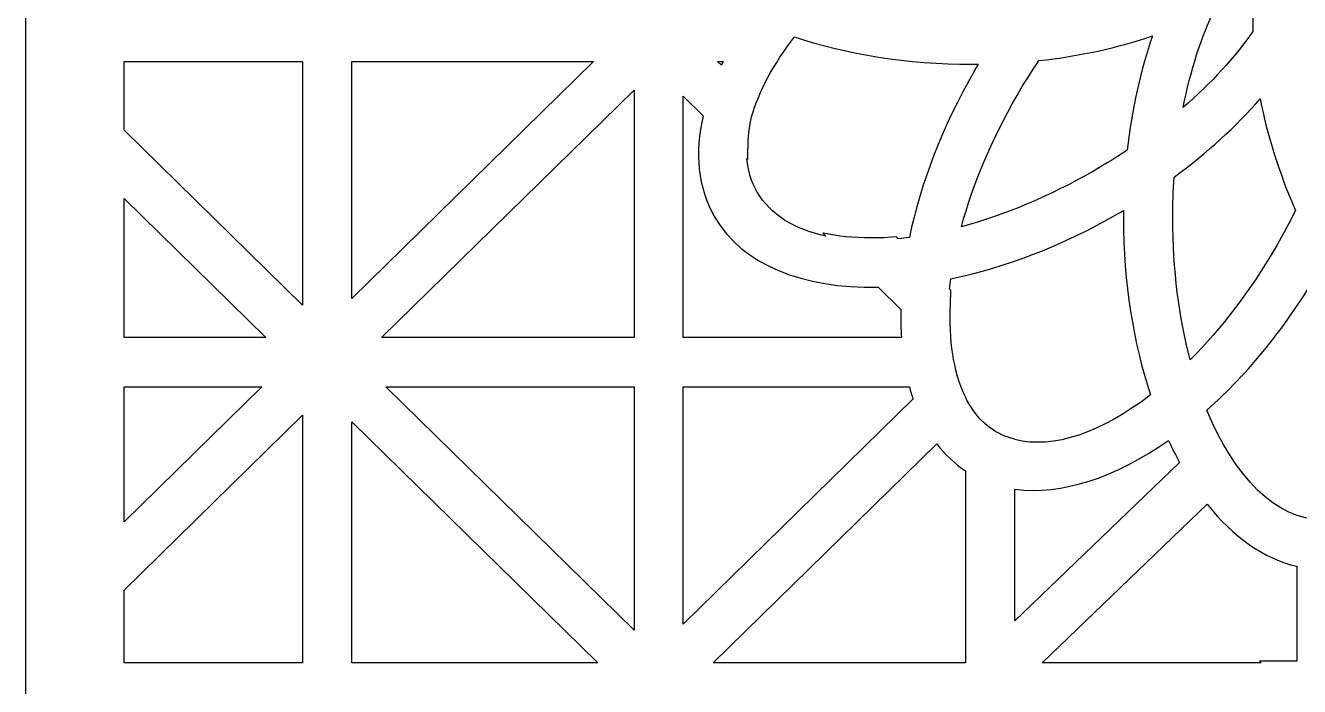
# Model space of a CAD drawing. Header units: centimetres. Extents: x -22 to -17.3, y -9 to 9.
# Drawn here: x -22.001 to -19.697, y 2.937 to 4.134 of the extents above; entities that cross this region are included whole.
import ezdxf

# ---------------------------------------------------------------- set-up
doc = ezdxf.new("R2010")
doc.units = ezdxf.units.CM
doc.header["$MEASUREMENT"] = 0
doc.layers.add('layer 1', color=7, linetype='Continuous')

msp = doc.modelspace()

# ---------------------------------------------------------------- linework, layer by layer
at = {"layer": 'layer 1', "color": 250}
for points, knots in [([(-17.33729, 9.00076), (-17.33729, 9.00076), (-17.33729, 8.81208), (-17.33729, 8.81208), (-17.33729, 8.81208), (-17.33729, 8.81208), (-17.33729, 8.68847), (-17.33729, 8.68847), (-17.33729, 8.68847), (-17.33729, 8.68847), (-17.33729, 7.78426), (-17.33729, 7.78426), (-17.33729, 7.78426), (-17.33729, 7.78426), (-17.33729, 7.66065), (-17.33729, 7.66065), (-17.33729, 7.66065), (-17.33729, 7.66065), (-17.33729, 7.635), (-17.33729, 7.635), (-17.33729, 7.635), (-17.33729, 7.635), (-17.33729, 7.51139), (-17.33729, 7.51139), (-17.33729, 7.51139), (-17.33729, 7.51139), (-17.33729, 6.60718), (-17.33729, 6.60718), (-17.33729, 6.60718), (-17.33729, 6.60718), (-17.33729, 6.48357), (-17.33729, 6.48357), (-17.33729, 6.48357), (-17.33729, 6.48357), (-17.33729, 6.45792), (-17.33729, 6.45792), (-17.33729, 6.45792), (-17.33729, 6.45792), (-17.33729, 6.33431), (-17.33729, 6.33431), (-17.33729, 6.33431), (-17.33729, 6.33431), (-17.33729, 5.4301), (-17.33729, 5.4301), (-17.33729, 5.4301), (-17.33729, 5.4301), (-17.33729, 5.30649), (-17.33729, 5.30649), (-17.33729, 5.30649), (-17.33729, 5.30649), (-17.33729, 5.28084), (-17.33729, 5.28084), (-17.33729, 5.28084), (-17.33729, 5.28084), (-17.33729, 5.15723), (-17.33729, 5.15723), (-17.33729, 5.15723), (-17.33729, 5.15723), (-17.33729, 4.25302), (-17.33729, 4.25302), (-17.33729, 4.25302), (-17.33729, 4.25302), (-17.33729, 4.12941), (-17.33729, 4.12941), (-17.33729, 4.12941), (-17.33729, 4.12941), (-17.33729, 4.10376), (-17.33729, 4.10376), (-17.33729, 4.10376), (-17.33729, 4.10376), (-17.33729, 3.98015), (-17.33729, 3.98015), (-17.33729, 3.98015), (-17.33729, 3.98015), (-17.33729, 3.07594), (-17.33729, 3.07594), (-17.33729, 3.07594), (-17.33729, 3.07594), (-17.33729, 2.95233), (-17.33729, 2.95233), (-17.33729, 2.95233), (-17.33729, 2.95233), (-17.33729, 2.92668), (-17.33729, 2.92668), (-17.33729, 2.92668), (-17.33729, 2.92668), (-17.33729, 2.80307), (-17.33729, 2.80307), (-17.33729, 2.80307), (-17.33729, 2.80307), (-17.33729, 1.89886), (-17.33729, 1.89886), (-17.33729, 1.89886), (-17.33729, 1.89886), (-17.33729, 1.77525), (-17.33729, 1.77525), (-17.33729, 1.77525), (-17.33729, 1.77525), (-17.33729, 1.7496), (-17.33729, 1.7496), (-17.33729, 1.7496), (-17.33729, 1.7496), (-17.33729, 1.62599), (-17.33729, 1.62599), (-17.33729, 1.62599), (-17.33729, 1.62599), (-17.33729, 0.72178), (-17.33729, 0.72178), (-17.33729, 0.72178), (-17.33729, 0.72178), (-17.33729, 0.59817), (-17.33729, 0.59817), (-17.33729, 0.59817), (-17.33729, 0.59817), (-17.33729, 0.57252), (-17.33729, 0.57252), (-17.33729, 0.57252), (-17.33729, 0.57252), (-17.33729, 0.44891), (-17.33729, 0.44891), (-17.33729, 0.44891), (-17.33729, 0.44891), (-17.33729, -0.4553), (-17.33729, -0.4553), (-17.33729, -0.4553), (-17.33729, -0.4553), (-17.33729, -0.57891), (-17.33729, -0.57891), (-17.33729, -0.57891), (-17.33729, -0.57891), (-17.33729, -0.60456), (-17.33729, -0.60456), (-17.33729, -0.60456), (-17.33729, -0.60456), (-17.33729, -0.72817), (-17.33729, -0.72817), (-17.33729, -0.72817), (-17.33729, -0.72817), (-17.33729, -1.63238), (-17.33729, -1.63238), (-17.33729, -1.63238), (-17.33729, -1.63238), (-17.33729, -1.75599), (-17.33729, -1.75599), (-17.33729, -1.75599), (-17.33729, -1.75599), (-17.33729, -1.78164), (-17.33729, -1.78164), (-17.33729, -1.78164), (-17.33729, -1.78164), (-17.33729, -1.90525), (-17.33729, -1.90525), (-17.33729, -1.90525), (-17.33729, -1.90525), (-17.33729, -2.80946), (-17.33729, -2.80946), (-17.33729, -2.80946), (-17.33729, -2.80946), (-17.33729, -2.93307), (-17.33729, -2.93307), (-17.33729, -2.93307), (-17.33729, -2.93307), (-17.33729, -2.95872), (-17.33729, -2.95872), (-17.33729, -2.95872), (-17.33729, -2.95872), (-17.33729, -3.08233), (-17.33729, -3.08233), (-17.33729, -3.08233), (-17.33729, -3.08233), (-17.33729, -3.98654), (-17.33729, -3.98654), (-17.33729, -3.98654), (-17.33729, -3.98654), (-17.33729, -4.11015), (-17.33729, -4.11015), (-17.33729, -4.11015), (-17.33729, -4.11015), (-17.33729, -4.1358), (-17.33729, -4.1358), (-17.33729, -4.1358), (-17.33729, -4.1358), (-17.33729, -4.25941), (-17.33729, -4.25941), (-17.33729, -4.25941), (-17.33729, -4.25941), (-17.33729, -5.16362), (-17.33729, -5.16362), (-17.33729, -5.16362), (-17.33729, -5.16362), (-17.33729, -5.28723), (-17.33729, -5.28723), (-17.33729, -5.28723), (-17.33729, -5.28723), (-17.33729, -5.31288), (-17.33729, -5.31288), (-17.33729, -5.31288), (-17.33729, -5.31288), (-17.33729, -5.43649), (-17.33729, -5.43649), (-17.33729, -5.43649), (-17.33729, -5.43649), (-17.33729, -6.3407), (-17.33729, -6.3407), (-17.33729, -6.3407), (-17.33729, -6.3407), (-17.33729, -6.46431), (-17.33729, -6.46431), (-17.33729, -6.46431), (-17.33729, -6.46431), (-17.33729, -6.48996), (-17.33729, -6.48996), (-17.33729, -6.48996), (-17.33729, -6.48996), (-17.33729, -6.61357), (-17.33729, -6.61357), (-17.33729, -6.61357), (-17.33729, -6.61357), (-17.33729, -7.51778), (-17.33729, -7.51778), (-17.33729, -7.51778), (-17.33729, -7.51778), (-17.33729, -7.64139), (-17.33729, -7.64139), (-17.33729, -7.64139), (-17.33729, -7.64139), (-17.33729, -7.66704), (-17.33729, -7.66704), (-17.33729, -7.66704), (-17.33729, -7.66704), (-17.33729, -7.79065), (-17.33729, -7.79065), (-17.33729, -7.79065), (-17.33729, -7.79065), (-17.33729, -8.69486), (-17.33729, -8.69486), (-17.33729, -8.69486), (-17.33729, -8.69486), (-17.33729, -8.81847), (-17.33729, -8.81847), (-17.33729, -8.81847), (-17.33729, -8.81847), (-17.33729, -9.00022), (-17.33729, -9.00022), (-17.33729, -9.00022), (-17.33729, -9.00022), (-18.22603, -9.00022), (-18.22603, -9.00022), (-18.22603, -9.00022), (-18.22603, -9.00022), (-18.35206, -9.00022), (-18.35206, -9.00022), (-18.35206, -9.00022), (-18.35206, -9.00022), (-18.57048, -9.00022), (-18.57048, -9.00022), (-18.57048, -9.00022), (-18.57048, -9.00022), (-18.6965, -9.00022), (-18.6965, -9.00022), (-18.6965, -9.00022), (-18.6965, -9.00022), (-19.4261, -9.00022), (-19.4261, -9.00022), (-19.4261, -9.00022), (-19.4261, -9.00022), (-19.55212, -9.00022), (-19.55212, -9.00022), (-19.55212, -9.00022), (-19.55212, -9.00022), (-19.77054, -9.00022), (-19.77054, -9.00022), (-19.77054, -9.00022), (-19.77054, -9.00022), (-19.89657, -9.00022), (-19.89657, -9.00022), (-19.89657, -9.00022), (-19.89657, -9.00022), (-20.62616, -9.00022), (-20.62616, -9.00022), (-20.62616, -9.00022), (-20.62616, -9.00022), (-20.75219, -9.00022), (-20.75219, -9.00022), (-20.75219, -9.00022), (-20.75219, -9.00022), (-20.97061, -9.00022), (-20.97061, -9.00022), (-20.97061, -9.00022), (-20.97061, -9.00022), (-21.09663, -9.00022), (-21.09663, -9.00022), (-21.09663, -9.00022), (-21.09663, -9.00022), (-22.00091, -9.00022), (-22.00091, -9.00022), (-22.00091, -9.00022), (-22.00091, -9.00022), (-22.00091, -8.8337), (-22.00091, -8.8337), (-22.00091, -8.8337), (-22.00091, -8.8337), (-22.00091, -8.71009), (-22.00091, -8.71009), (-22.00091, -8.71009), (-22.00091, -8.71009), (-22.00091, -7.77541), (-22.00091, -7.77541), (-22.00091, -7.77541), (-22.00091, -7.77541), (-22.00091, -7.53301), (-22.00091, -7.53301), (-22.00091, -7.53301), (-22.00091, -7.53301), (-22.00091, -6.59833), (-22.00091, -6.59833), (-22.00091, -6.59833), (-22.00091, -6.59833), (-22.00091, -6.35593), (-22.00091, -6.35593), (-22.00091, -6.35593), (-22.00091, -6.35593), (-22.00091, -5.42125), (-22.00091, -5.42125), (-22.00091, -5.42125), (-22.00091, -5.42125), (-22.00091, -5.17885), (-22.00091, -5.17885), (-22.00091, -5.17885), (-22.00091, -5.17885), (-22.00091, -4.24417), (-22.00091, -4.24417), (-22.00091, -4.24417), (-22.00091, -4.24417), (-22.00091, -4.00177), (-22.00091, -4.00177), (-22.00091, -4.00177), (-22.00091, -4.00177), (-22.00091, -3.06709), (-22.00091, -3.06709), (-22.00091, -3.06709), (-22.00091, -3.06709), (-22.00091, -2.82469), (-22.00091, -2.82469), (-22.00091, -2.82469), (-22.00091, -2.82469), (-22.00091, -1.89001), (-22.00091, -1.89001), (-22.00091, -1.89001), (-22.00091, -1.89001), (-22.00091, -1.64761), (-22.00091, -1.64761), (-22.00091, -1.64761), (-22.00091, -1.64761), (-22.00091, -0.71293), (-22.00091, -0.71293), (-22.00091, -0.71293), (-22.00091, -0.71293), (-22.00091, -0.47053), (-22.00091, -0.47053), (-22.00091, -0.47053), (-22.00091, -0.47053), (-22.00091, 0.46415), (-22.00091, 0.46415), (-22.00091, 0.46415), (-22.00091, 0.46415), (-22.00091, 0.70655), (-22.00091, 0.70655), (-22.00091, 0.70655), (-22.00091, 0.70655), (-22.00091, 1.64123), (-22.00091, 1.64123), (-22.00091, 1.64123), (-22.00091, 1.64123), (-22.00091, 1.88363), (-22.00091, 1.88363), (-22.00091, 1.88363), (-22.00091, 1.88363), (-22.00091, 2.81831), (-22.00091, 2.81831), (-22.00091, 2.81831), (-22.00091, 2.81831), (-22.00091, 3.06071), (-22.00091, 3.06071), (-22.00091, 3.06071), (-22.00091, 3.06071), (-22.00091, 3.99539), (-22.00091, 3.99539), (-22.00091, 3.99539), (-22.00091, 3.99539), (-22.00091, 4.23779), (-22.00091, 4.23779), (-22.00091, 4.23779), (-22.00091, 4.23779), (-22.00091, 5.17247), (-22.00091, 5.17247), (-22.00091, 5.17247), (-22.00091, 5.17247), (-22.00091, 5.41487), (-22.00091, 5.41487), (-22.00091, 5.41487), (-22.00091, 5.41487), (-22.00091, 6.34955), (-22.00091, 6.34955), (-22.00091, 6.34955), (-22.00091, 6.34955), (-22.00091, 6.59195), (-22.00091, 6.59195), (-22.00091, 6.59195), (-22.00091, 6.59195), (-22.00091, 7.52663), (-22.00091, 7.52663), (-22.00091, 7.52663), (-22.00091, 7.52663), (-22.00091, 7.76903), (-22.00091, 7.76903), (-22.00091, 7.76903), (-22.00091, 7.76903), (-22.00091, 8.70371), (-22.00091, 8.70371), (-22.00091, 8.70371), (-22.00091, 8.70371), (-22.00091, 8.82732), (-22.00091, 8.82732), (-22.00091, 8.82732), (-22.00091, 8.82732), (-22.00091, 9.00076), (-22.00091, 9.00076), (-22.00091, 9.00076), (-22.00091, 9.00076), (-21.1037, 9.00076), (-21.1037, 9.00076), (-21.1037, 9.00076), (-21.1037, 9.00076), (-20.97768, 9.00076), (-20.97768, 9.00076), (-20.97768, 9.00076), (-20.97768, 9.00076), (-20.74512, 9.00076), (-20.74512, 9.00076), (-20.74512, 9.00076), (-20.74512, 9.00076), (-20.61909, 9.00076), (-20.61909, 9.00076), (-20.61909, 9.00076), (-20.61909, 9.00076), (-19.90364, 9.00076), (-19.90364, 9.00076), (-19.90364, 9.00076), (-19.90364, 9.00076), (-19.77761, 9.00076), (-19.77761, 9.00076), (-19.77761, 9.00076), (-19.77761, 9.00076), (-19.54505, 9.00076), (-19.54505, 9.00076), (-19.54505, 9.00076), (-19.54505, 9.00076), (-19.41903, 9.00076), (-19.41903, 9.00076), (-19.41903, 9.00076), (-19.41903, 9.00076), (-18.70357, 9.00076), (-18.70357, 9.00076), (-18.70357, 9.00076), (-18.70357, 9.00076), (-18.57754, 9.00076), (-18.57754, 9.00076), (-18.57754, 9.00076), (-18.57754, 9.00076), (-18.34499, 9.00076), (-18.34499, 9.00076), (-18.34499, 9.00076), (-18.34499, 9.00076), (-18.21896, 9.00076), (-18.21896, 9.00076), (-18.21896, 9.00076), (-18.21896, 9.00076), (-17.33729, 9.00076), (-17.33729, 9.00076)], [0, 0, 0, 0, 0.0082645, 0.0082645, 0.0082645, 0.0082645, 0.0165289, 0.0165289, 0.0165289, 0.0165289, 0.0247934, 0.0247934, 0.0247934, 0.0247934, 0.0330579, 0.0330579, 0.0330579, 0.0330579, 0.0413223, 0.0413223, 0.0413223, 0.0413223, 0.0495868, 0.0495868, 0.0495868, 0.0495868, 0.0578512, 0.0578512, 0.0578512, 0.0578512, 0.0661157, 0.0661157, 0.0661157, 0.0661157, 0.0743802, 0.0743802, 0.0743802, 0.0743802, 0.0826446, 0.0826446, 0.0826446, 0.0826446, 0.0909091, 0.0909091, 0.0909091, 0.0909091, 0.0991736, 0.0991736, 0.0991736, 0.0991736, 0.107438, 0.107438, 0.107438, 0.107438, 0.1157025, 0.1157025, 0.1157025, 0.1157025, 0.1239669, 0.1239669, 0.1239669, 0.1239669, 0.1322314, 0.1322314, 0.1322314, 0.1322314, 0.1404959, 0.1404959, 0.1404959, 0.1404959, 0.1487603, 0.1487603, 0.1487603, 0.1487603, 0.1570248, 0.1570248, 0.1570248, 0.1570248, 0.1652893, 0.1652893, 0.1652893, 0.1652893, 0.1735537, 0.1735537, 0.1735537, 0.1735537, 0.1818182, 0.1818182, 0.1818182, 0.1818182, 0.1900826, 0.1900826, 0.1900826, 0.1900826, 0.1983471, 0.1983471, 0.1983471, 0.1983471, 0.2066116, 0.2066116, 0.2066116, 0.2066116, 0.214876, 0.214876, 0.214876, 0.214876, 0.2231405, 0.2231405, 0.2231405, 0.2231405, 0.231405, 0.231405, 0.231405, 0.231405, 0.2396694, 0.2396694, 0.2396694, 0.2396694, 0.2479339, 0.2479339, 0.2479339, 0.2479339, 0.2561983, 0.2561983, 0.2561983, 0.2561983, 0.2644628, 0.2644628, 0.2644628, 0.2644628, 0.2727273, 0.2727273, 0.2727273, 0.2727273, 0.2809917, 0.2809917, 0.2809917, 0.2809917, 0.2892562, 0.2892562, 0.2892562, 0.2892562, 0.2975207, 0.2975207, 0.2975207, 0.2975207, 0.3057851, 0.3057851, 0.3057851, 0.3057851, 0.3140496, 0.3140496, 0.3140496, 0.3140496, 0.322314, 0.322314, 0.322314, 0.322314, 0.3305785, 0.3305785, 0.3305785, 0.3305785, 0.338843, 0.338843, 0.338843, 0.338843, 0.3471074, 0.3471074, 0.3471074, 0.3471074, 0.3553719, 0.3553719, 0.3553719, 0.3553719, 0.3636364, 0.3636364, 0.3636364, 0.3636364, 0.3719008, 0.3719008, 0.3719008, 0.3719008, 0.3801653, 0.3801653, 0.3801653, 0.3801653, 0.3884298, 0.3884298, 0.3884298, 0.3884298, 0.3966942, 0.3966942, 0.3966942, 0.3966942, 0.4049587, 0.4049587, 0.4049587, 0.4049587, 0.4132231, 0.4132231, 0.4132231, 0.4132231, 0.4214876, 0.4214876, 0.4214876, 0.4214876, 0.4297521, 0.4297521, 0.4297521, 0.4297521, 0.4380165, 0.4380165, 0.4380165, 0.4380165, 0.446281, 0.446281, 0.446281, 0.446281, 0.4545455, 0.4545455, 0.4545455, 0.4545455, 0.4628099, 0.4628099, 0.4628099, 0.4628099, 0.4710744, 0.4710744, 0.4710744, 0.4710744, 0.4793388, 0.4793388, 0.4793388, 0.4793388, 0.4876033, 0.4876033, 0.4876033, 0.4876033, 0.4958678, 0.4958678, 0.4958678, 0.4958678, 0.5041322, 0.5041322, 0.5041322, 0.5041322, 0.5123967, 0.5123967, 0.5123967, 0.5123967, 0.5206612, 0.5206612, 0.5206612, 0.5206612, 0.5289256, 0.5289256, 0.5289256, 0.5289256, 0.5371901, 0.5371901, 0.5371901, 0.5371901, 0.5454545, 0.5454545, 0.5454545, 0.5454545, 0.553719, 0.553719, 0.553719, 0.553719, 0.5619835, 0.5619835, 0.5619835, 0.5619835, 0.5702479, 0.5702479, 0.5702479, 0.5702479, 0.5785124, 0.5785124, 0.5785124, 0.5785124, 0.5867769, 0.5867769, 0.5867769, 0.5867769, 0.5950413, 0.5950413, 0.5950413, 0.5950413, 0.6033058, 0.6033058, 0.6033058, 0.6033058, 0.6115702, 0.6115702, 0.6115702, 0.6115702, 0.6198347, 0.6198347, 0.6198347, 0.6198347, 0.6280992, 0.6280992, 0.6280992, 0.6280992, 0.6363636, 0.6363636, 0.6363636, 0.6363636, 0.6446281, 0.6446281, 0.6446281, 0.6446281, 0.6528926, 0.6528926, 0.6528926, 0.6528926, 0.661157, 0.661157, 0.661157, 0.661157, 0.6694215, 0.6694215, 0.6694215, 0.6694215, 0.677686, 0.677686, 0.677686, 0.677686, 0.6859504, 0.6859504, 0.6859504, 0.6859504, 0.6942149, 0.6942149, 0.6942149, 0.6942149, 0.7024793, 0.7024793, 0.7024793, 0.7024793, 0.7107438, 0.7107438, 0.7107438, 0.7107438, 0.7190083, 0.7190083, 0.7190083, 0.7190083, 0.7272727, 0.7272727, 0.7272727, 0.7272727, 0.7355372, 0.7355372, 0.7355372, 0.7355372, 0.7438017, 0.7438017, 0.7438017, 0.7438017, 0.7520661, 0.7520661, 0.7520661, 0.7520661, 0.7603306, 0.7603306, 0.7603306, 0.7603306, 0.768595, 0.768595, 0.768595, 0.768595, 0.7768595, 0.7768595, 0.7768595, 0.7768595, 0.785124, 0.785124, 0.785124, 0.785124, 0.7933884, 0.7933884, 0.7933884, 0.7933884, 0.8016529, 0.8016529, 0.8016529, 0.8016529, 0.8099174, 0.8099174, 0.8099174, 0.8099174, 0.8181818, 0.8181818, 0.8181818, 0.8181818, 0.8264463, 0.8264463, 0.8264463, 0.8264463, 0.8347107, 0.8347107, 0.8347107, 0.8347107, 0.8429752, 0.8429752, 0.8429752, 0.8429752, 0.8512397, 0.8512397, 0.8512397, 0.8512397, 0.8595041, 0.8595041, 0.8595041, 0.8595041, 0.8677686, 0.8677686, 0.8677686, 0.8677686, 0.8760331, 0.8760331, 0.8760331, 0.8760331, 0.8842975, 0.8842975, 0.8842975, 0.8842975, 0.892562, 0.892562, 0.892562, 0.892562, 0.9008264, 0.9008264, 0.9008264, 0.9008264, 0.9090909, 0.9090909, 0.9090909, 0.9090909, 0.9173554, 0.9173554, 0.9173554, 0.9173554, 0.9256198, 0.9256198, 0.9256198, 0.9256198, 0.9338843, 0.9338843, 0.9338843, 0.9338843, 0.9421488, 0.9421488, 0.9421488, 0.9421488, 0.9504132, 0.9504132, 0.9504132, 0.9504132, 0.9586777, 0.9586777, 0.9586777, 0.9586777, 0.9669421, 0.9669421, 0.9669421, 0.9669421, 0.9752066, 0.9752066, 0.9752066, 0.9752066, 0.9834711, 0.9834711, 0.9834711, 0.9834711, 1, 1, 1, 1]), ([(-19.78116, 4.12276), (-19.78177, 4.15385), (-19.78002, 4.1836), (-19.77588, 4.21156), (-19.77588, 4.21156), (-19.79807, 4.19431), (-19.82289, 4.17822), (-19.85001, 4.16349), (-19.85001, 4.16349), (-19.87441, 4.11256), (-19.89395, 4.05213), (-19.90709, 3.9852), (-19.90709, 3.9852), (-19.85584, 4.02969), (-19.81325, 4.07647), (-19.78116, 4.12276)], [0, 0, 0, 0, 0.2, 0.2, 0.2, 0.2, 0.4, 0.4, 0.4, 0.4, 0.6, 0.6, 0.6, 0.6, 1, 1, 1, 1]), ([(-20.4022, 3.75014), (-20.3822, 3.84696), (-20.34306, 3.95041), (-20.28481, 4.05129), (-20.28481, 4.05129), (-20.28245, 4.05538), (-20.28006, 4.05944), (-20.27765, 4.06348), (-20.27765, 4.06348), (-20.28144, 4.06344), (-20.28523, 4.06342), (-20.28903, 4.06342), (-20.28903, 4.06342), (-20.40615, 4.06342), (-20.51586, 4.08145), (-20.61006, 4.11285), (-20.61006, 4.11285), (-20.64812, 4.06364), (-20.67474, 4.01441), (-20.68773, 3.96846), (-20.68773, 3.96846), (-20.68773, 3.96846), (-20.68855, 3.965), (-20.68855, 3.965), (-20.68855, 3.965), (-20.68855, 3.965), (-20.69029, 3.95644), (-20.69029, 3.95644), (-20.69029, 3.95644), (-20.69029, 3.95644), (-20.69168, 3.9481), (-20.69168, 3.9481), (-20.69168, 3.9481), (-20.69168, 3.9481), (-20.69274, 3.93998), (-20.69274, 3.93998), (-20.69274, 3.93998), (-20.69274, 3.93998), (-20.69347, 3.9321), (-20.69347, 3.9321), (-20.69347, 3.9321), (-20.69347, 3.9321), (-20.69388, 3.92446), (-20.69388, 3.92446), (-20.69388, 3.92446), (-20.69388, 3.92446), (-20.69399, 3.91706), (-20.69399, 3.91706), (-20.69399, 3.91706), (-20.69399, 3.91706), (-20.69394, 3.91539), (-20.69394, 3.91539), (-20.69394, 3.91539), (-20.69394, 3.91539), (-20.69403, 3.9144), (-20.69403, 3.9144), (-20.69403, 3.9144), (-20.69403, 3.9144), (-20.69445, 3.90676), (-20.69445, 3.90676), (-20.69445, 3.90676), (-20.69445, 3.90676), (-20.69455, 3.89936), (-20.69455, 3.89936), (-20.69455, 3.89936), (-20.69455, 3.89936), (-20.69436, 3.8922), (-20.69436, 3.8922), (-20.69436, 3.8922), (-20.69436, 3.8922), (-20.69426, 3.89085), (-20.69426, 3.89085), (-20.69426, 3.89085), (-20.69426, 3.89085), (-20.69617, 3.89272), (-20.69617, 3.89272), (-20.69617, 3.89272), (-20.69431, 3.8709), (-20.68824, 3.85054), (-20.67762, 3.83216), (-20.67762, 3.83216), (-20.65387, 3.79101), (-20.61021, 3.76465), (-20.55335, 3.75264), (-20.55335, 3.75264), (-20.55335, 3.75264), (-20.55882, 3.758), (-20.55882, 3.758), (-20.55882, 3.758), (-20.55882, 3.758), (-20.55734, 3.75766), (-20.55734, 3.75766), (-20.55734, 3.75766), (-20.55734, 3.75766), (-20.54774, 3.75573), (-20.54774, 3.75573), (-20.54774, 3.75573), (-20.54774, 3.75573), (-20.53781, 3.75403), (-20.53781, 3.75403), (-20.53781, 3.75403), (-20.53781, 3.75403), (-20.52756, 3.75256), (-20.52756, 3.75256), (-20.52756, 3.75256), (-20.52756, 3.75256), (-20.51702, 3.75135), (-20.51702, 3.75135), (-20.51702, 3.75135), (-20.51702, 3.75135), (-20.50618, 3.7504), (-20.50618, 3.7504), (-20.50618, 3.7504), (-20.50618, 3.7504), (-20.49505, 3.7497), (-20.49505, 3.7497), (-20.49505, 3.7497), (-20.49505, 3.7497), (-20.48365, 3.74926), (-20.48365, 3.74926), (-20.48365, 3.74926), (-20.48365, 3.74926), (-20.47199, 3.7491), (-20.47199, 3.7491), (-20.47199, 3.7491), (-20.47199, 3.7491), (-20.46008, 3.74921), (-20.46008, 3.74921), (-20.46008, 3.74921), (-20.46008, 3.74921), (-20.44793, 3.7496), (-20.44793, 3.7496), (-20.44793, 3.7496), (-20.44793, 3.7496), (-20.43555, 3.75027), (-20.43555, 3.75027), (-20.43555, 3.75027), (-20.43555, 3.75027), (-20.42568, 3.75102), (-20.42568, 3.75102), (-20.42568, 3.75102), (-20.42568, 3.75102), (-20.42238, 3.74779), (-20.42238, 3.74779), (-20.42238, 3.74779), (-20.41573, 3.74845), (-20.409, 3.74923), (-20.4022, 3.75014)], [0, 0, 0, 0, 0.0263158, 0.0263158, 0.0263158, 0.0263158, 0.0526316, 0.0526316, 0.0526316, 0.0526316, 0.0789474, 0.0789474, 0.0789474, 0.0789474, 0.1052632, 0.1052632, 0.1052632, 0.1052632, 0.1315789, 0.1315789, 0.1315789, 0.1315789, 0.1578947, 0.1578947, 0.1578947, 0.1578947, 0.1842105, 0.1842105, 0.1842105, 0.1842105, 0.2105263, 0.2105263, 0.2105263, 0.2105263, 0.2368421, 0.2368421, 0.2368421, 0.2368421, 0.2631579, 0.2631579, 0.2631579, 0.2631579, 0.2894737, 0.2894737, 0.2894737, 0.2894737, 0.3157895, 0.3157895, 0.3157895, 0.3157895, 0.3421053, 0.3421053, 0.3421053, 0.3421053, 0.3684211, 0.3684211, 0.3684211, 0.3684211, 0.3947368, 0.3947368, 0.3947368, 0.3947368, 0.4210526, 0.4210526, 0.4210526, 0.4210526, 0.4473684, 0.4473684, 0.4473684, 0.4473684, 0.4736842, 0.4736842, 0.4736842, 0.4736842, 0.5, 0.5, 0.5, 0.5, 0.5263158, 0.5263158, 0.5263158, 0.5263158, 0.5526316, 0.5526316, 0.5526316, 0.5526316, 0.5789474, 0.5789474, 0.5789474, 0.5789474, 0.6052632, 0.6052632, 0.6052632, 0.6052632, 0.6315789, 0.6315789, 0.6315789, 0.6315789, 0.6578947, 0.6578947, 0.6578947, 0.6578947, 0.6842105, 0.6842105, 0.6842105, 0.6842105, 0.7105263, 0.7105263, 0.7105263, 0.7105263, 0.7368421, 0.7368421, 0.7368421, 0.7368421, 0.7631579, 0.7631579, 0.7631579, 0.7631579, 0.7894737, 0.7894737, 0.7894737, 0.7894737, 0.8157895, 0.8157895, 0.8157895, 0.8157895, 0.8421053, 0.8421053, 0.8421053, 0.8421053, 0.8684211, 0.8684211, 0.8684211, 0.8684211, 0.8947368, 0.8947368, 0.8947368, 0.8947368, 0.9210526, 0.9210526, 0.9210526, 0.9210526, 0.9473684, 0.9473684, 0.9473684, 0.9473684, 1, 1, 1, 1]), ([(-20.00826, 3.90823), (-19.99994, 3.9825), (-19.98429, 4.05213), (-19.96266, 4.11465), (-19.96266, 4.11465), (-20.02503, 4.09339), (-20.09434, 4.07803), (-20.16822, 4.06995), (-20.16822, 4.06995), (-20.18183, 4.04969), (-20.19501, 4.02861), (-20.20764, 4.00674), (-20.20764, 4.00674), (-20.25388, 3.92664), (-20.28751, 3.84549), (-20.30821, 3.76929), (-20.30821, 3.76929), (-20.23161, 3.78995), (-20.14995, 3.82372), (-20.06937, 3.87024), (-20.06937, 3.87024), (-20.04826, 3.88243), (-20.02787, 3.89513), (-20.00826, 3.90823)], [0, 0, 0, 0, 0.1428571, 0.1428571, 0.1428571, 0.1428571, 0.2857143, 0.2857143, 0.2857143, 0.2857143, 0.4285714, 0.4285714, 0.4285714, 0.4285714, 0.5714286, 0.5714286, 0.5714286, 0.5714286, 0.7142857, 0.7142857, 0.7142857, 0.7142857, 1, 1, 1, 1]), ([(-21.49998, 3.62767), (-21.49998, 3.62767), (-21.49998, 4.06843), (-21.49998, 4.06843), (-21.49998, 4.06843), (-21.49998, 4.06843), (-21.82268, 4.06843), (-21.82268, 4.06843), (-21.82268, 4.06843), (-21.82268, 4.06843), (-21.82268, 3.94419), (-21.82268, 3.94419), (-21.82268, 3.94419), (-21.82268, 3.94419), (-21.49998, 3.62767), (-21.49998, 3.62767)], [0, 0, 0, 0, 0.2, 0.2, 0.2, 0.2, 0.4, 0.4, 0.4, 0.4, 0.6, 0.6, 0.6, 0.6, 1, 1, 1, 1]), ([(-21.41087, 4.06843), (-21.41087, 4.06843), (-21.41087, 3.63945), (-21.41087, 3.63945), (-21.41087, 3.63945), (-21.41087, 3.63945), (-20.97351, 4.06843), (-20.97351, 4.06843), (-20.97351, 4.06843), (-20.97351, 4.06843), (-21.41087, 4.06843), (-21.41087, 4.06843)], [0, 0, 0, 0, 0.25, 0.25, 0.25, 0.25, 0.5, 0.5, 0.5, 0.5, 1, 1, 1, 1]), ([(-20.74231, 4.06158), (-20.7412, 4.06387), (-20.74007, 4.06615), (-20.73892, 4.06843), (-20.73892, 4.06843), (-20.73892, 4.06843), (-20.74929, 4.06843), (-20.74929, 4.06843), (-20.74929, 4.06843), (-20.74929, 4.06843), (-20.74231, 4.06158), (-20.74231, 4.06158)], [0, 0, 0, 0, 0.25, 0.25, 0.25, 0.25, 0.5, 0.5, 0.5, 0.5, 1, 1, 1, 1]), ([(-20.90026, 3.56887), (-20.90026, 3.56887), (-20.90026, 4.01666), (-20.90026, 4.01666), (-20.90026, 4.01666), (-20.90026, 4.01666), (-21.3568, 3.56887), (-21.3568, 3.56887), (-21.3568, 3.56887), (-21.3568, 3.56887), (-20.90026, 3.56887), (-20.90026, 3.56887)], [0, 0, 0, 0, 0.25, 0.25, 0.25, 0.25, 0.5, 0.5, 0.5, 0.5, 1, 1, 1, 1]), ([(-20.41672, 3.56887), (-20.41778, 3.58531), (-20.41812, 3.60224), (-20.41771, 3.61959), (-20.41771, 3.61959), (-20.41771, 3.61959), (-20.45901, 3.6601), (-20.45901, 3.6601), (-20.45901, 3.6601), (-20.59451, 3.65746), (-20.70414, 3.69987), (-20.7548, 3.7876), (-20.7548, 3.7876), (-20.78523, 3.84031), (-20.79083, 3.90328), (-20.77528, 3.97031), (-20.77528, 3.97031), (-20.77528, 3.97031), (-20.81115, 4.00549), (-20.81115, 4.00549), (-20.81115, 4.00549), (-20.81115, 4.00549), (-20.81115, 3.56887), (-20.81115, 3.56887), (-20.81115, 3.56887), (-20.81115, 3.56887), (-20.41672, 3.56887), (-20.41672, 3.56887)], [0, 0, 0, 0, 0.125, 0.125, 0.125, 0.125, 0.25, 0.25, 0.25, 0.25, 0.375, 0.375, 0.375, 0.375, 0.5, 0.5, 0.5, 0.5, 0.625, 0.625, 0.625, 0.625, 0.75, 0.75, 0.75, 0.75, 1, 1, 1, 1]), ([(-19.70407, 3.79905), (-19.734, 3.86753), (-19.75526, 3.93566), (-19.76779, 4.00061), (-19.76779, 4.00061), (-19.81117, 3.95102), (-19.86352, 3.90306), (-19.92346, 3.85913), (-19.92346, 3.85913), (-19.92511, 3.83478), (-19.92599, 3.80993), (-19.92599, 3.78467), (-19.92599, 3.78467), (-19.92599, 3.69219), (-19.91454, 3.60509), (-19.89436, 3.52875), (-19.89436, 3.52875), (-19.83836, 3.58494), (-19.78453, 3.65501), (-19.738, 3.73559), (-19.738, 3.73559), (-19.72581, 3.75671), (-19.7145, 3.7779), (-19.70407, 3.79905)], [0, 0, 0, 0, 0.1428571, 0.1428571, 0.1428571, 0.1428571, 0.2857143, 0.2857143, 0.2857143, 0.2857143, 0.4285714, 0.4285714, 0.4285714, 0.4285714, 0.5714286, 0.5714286, 0.5714286, 0.5714286, 0.7142857, 0.7142857, 0.7142857, 0.7142857, 1, 1, 1, 1]), ([(-21.82268, 3.56887), (-21.82268, 3.56887), (-21.56606, 3.56887), (-21.56606, 3.56887), (-21.56606, 3.56887), (-21.56606, 3.56887), (-21.82268, 3.82057), (-21.82268, 3.82057), (-21.82268, 3.82057), (-21.82268, 3.82057), (-21.82268, 3.56887), (-21.82268, 3.56887)], [0, 0, 0, 0, 0.25, 0.25, 0.25, 0.25, 0.5, 0.5, 0.5, 0.5, 1, 1, 1, 1]), ([(-19.96619, 3.46516), (-19.99728, 3.55902), (-20.0151, 3.66818), (-20.0151, 3.78467), (-20.0151, 3.78467), (-20.0151, 3.78939), (-20.01506, 3.7941), (-20.015, 3.7988), (-20.015, 3.7988), (-20.01826, 3.79688), (-20.02153, 3.79496), (-20.02482, 3.79307), (-20.02482, 3.79307), (-20.12625, 3.7345), (-20.23027, 3.69526), (-20.32755, 3.67535), (-20.32755, 3.67535), (-20.32839, 3.66916), (-20.32913, 3.66302), (-20.32977, 3.65695), (-20.32977, 3.65695), (-20.32977, 3.65695), (-20.32723, 3.65446), (-20.32723, 3.65446), (-20.32723, 3.65446), (-20.32723, 3.65446), (-20.32764, 3.64715), (-20.32764, 3.64715), (-20.32764, 3.64715), (-20.32764, 3.64715), (-20.32806, 3.63493), (-20.32806, 3.63493), (-20.32806, 3.63493), (-20.32806, 3.63493), (-20.3281, 3.63123), (-20.3281, 3.63123), (-20.3281, 3.63123), (-20.3281, 3.63123), (-20.3282, 3.62945), (-20.3282, 3.62945), (-20.3282, 3.62945), (-20.3282, 3.62945), (-20.32862, 3.61723), (-20.32862, 3.61723), (-20.32862, 3.61723), (-20.32862, 3.61723), (-20.32876, 3.60526), (-20.32876, 3.60526), (-20.32876, 3.60526), (-20.32876, 3.60526), (-20.32862, 3.59353), (-20.32862, 3.59353), (-20.32862, 3.59353), (-20.32862, 3.59353), (-20.32822, 3.58207), (-20.32822, 3.58207), (-20.32822, 3.58207), (-20.32822, 3.58207), (-20.32754, 3.57088), (-20.32754, 3.57088), (-20.32754, 3.57088), (-20.32754, 3.57088), (-20.3266, 3.55998), (-20.3266, 3.55998), (-20.3266, 3.55998), (-20.3266, 3.55998), (-20.3254, 3.54937), (-20.3254, 3.54937), (-20.3254, 3.54937), (-20.3254, 3.54937), (-20.32396, 3.53907), (-20.32396, 3.53907), (-20.32396, 3.53907), (-20.32396, 3.53907), (-20.32227, 3.52907), (-20.32227, 3.52907), (-20.32227, 3.52907), (-20.32227, 3.52907), (-20.32035, 3.51941), (-20.32035, 3.51941), (-20.32035, 3.51941), (-20.32035, 3.51941), (-20.31819, 3.51009), (-20.31819, 3.51009), (-20.31819, 3.51009), (-20.31819, 3.51009), (-20.31582, 3.5011), (-20.31582, 3.5011), (-20.31582, 3.5011), (-20.31582, 3.5011), (-20.31325, 3.49246), (-20.31325, 3.49246), (-20.31325, 3.49246), (-20.31325, 3.49246), (-20.31047, 3.48418), (-20.31047, 3.48418), (-20.31047, 3.48418), (-20.31047, 3.48418), (-20.30751, 3.47626), (-20.30751, 3.47626), (-20.30751, 3.47626), (-20.30751, 3.47626), (-20.30436, 3.4687), (-20.30436, 3.4687), (-20.30436, 3.4687), (-20.30436, 3.4687), (-20.30106, 3.46151), (-20.30106, 3.46151), (-20.30106, 3.46151), (-20.30106, 3.46151), (-20.29759, 3.45468), (-20.29759, 3.45468), (-20.29759, 3.45468), (-20.29759, 3.45468), (-20.29398, 3.44822), (-20.29398, 3.44822), (-20.29398, 3.44822), (-20.29398, 3.44822), (-20.29024, 3.44212), (-20.29024, 3.44212), (-20.29024, 3.44212), (-20.29024, 3.44212), (-20.28636, 3.43637), (-20.28636, 3.43637), (-20.28636, 3.43637), (-20.28636, 3.43637), (-20.28236, 3.43096), (-20.28236, 3.43096), (-20.28236, 3.43096), (-20.28236, 3.43096), (-20.27824, 3.42589), (-20.27824, 3.42589), (-20.27824, 3.42589), (-20.27824, 3.42589), (-20.27401, 3.42113), (-20.27401, 3.42113), (-20.27401, 3.42113), (-20.27401, 3.42113), (-20.26965, 3.41668), (-20.26965, 3.41668), (-20.26965, 3.41668), (-20.26965, 3.41668), (-20.26517, 3.41252), (-20.26517, 3.41252), (-20.26517, 3.41252), (-20.26517, 3.41252), (-20.26055, 3.40864), (-20.26055, 3.40864), (-20.26055, 3.40864), (-20.26055, 3.40864), (-20.25577, 3.40502), (-20.25577, 3.40502), (-20.25577, 3.40502), (-20.25577, 3.40502), (-20.25084, 3.40165), (-20.25084, 3.40165), (-20.25084, 3.40165), (-20.25084, 3.40165), (-20.2457, 3.39851), (-20.2457, 3.39851), (-20.2457, 3.39851), (-20.2457, 3.39851), (-20.24044, 3.39565), (-20.24044, 3.39565), (-20.24044, 3.39565), (-20.24044, 3.39565), (-20.23507, 3.39306), (-20.23507, 3.39306), (-20.23507, 3.39306), (-20.23507, 3.39306), (-20.22957, 3.39075), (-20.22957, 3.39075), (-20.22957, 3.39075), (-20.22957, 3.39075), (-20.22392, 3.38869), (-20.22392, 3.38869), (-20.22392, 3.38869), (-20.22392, 3.38869), (-20.2181, 3.38689), (-20.2181, 3.38689), (-20.2181, 3.38689), (-20.2181, 3.38689), (-20.21209, 3.38534), (-20.21209, 3.38534), (-20.21209, 3.38534), (-20.21209, 3.38534), (-20.21142, 3.3852), (-20.21142, 3.3852), (-20.21142, 3.3852), (-20.21142, 3.3852), (-20.21142, 3.38444), (-20.21142, 3.38444), (-20.21142, 3.38444), (-20.14232, 3.36626), (-20.05425, 3.39736), (-19.96619, 3.46516)], [0, 0, 0, 0, 0.02, 0.02, 0.02, 0.02, 0.04, 0.04, 0.04, 0.04, 0.06, 0.06, 0.06, 0.06, 0.08, 0.08, 0.08, 0.08, 0.1, 0.1, 0.1, 0.1, 0.12, 0.12, 0.12, 0.12, 0.14, 0.14, 0.14, 0.14, 0.16, 0.16, 0.16, 0.16, 0.18, 0.18, 0.18, 0.18, 0.2, 0.2, 0.2, 0.2, 0.22, 0.22, 0.22, 0.22, 0.24, 0.24, 0.24, 0.24, 0.26, 0.26, 0.26, 0.26, 0.28, 0.28, 0.28, 0.28, 0.3, 0.3, 0.3, 0.3, 0.32, 0.32, 0.32, 0.32, 0.34, 0.34, 0.34, 0.34, 0.36, 0.36, 0.36, 0.36, 0.38, 0.38, 0.38, 0.38, 0.4, 0.4, 0.4, 0.4, 0.42, 0.42, 0.42, 0.42, 0.44, 0.44, 0.44, 0.44, 0.46, 0.46, 0.46, 0.46, 0.48, 0.48, 0.48, 0.48, 0.5, 0.5, 0.5, 0.5, 0.52, 0.52, 0.52, 0.52, 0.54, 0.54, 0.54, 0.54, 0.56, 0.56, 0.56, 0.56, 0.58, 0.58, 0.58, 0.58, 0.6, 0.6, 0.6, 0.6, 0.62, 0.62, 0.62, 0.62, 0.64, 0.64, 0.64, 0.64, 0.66, 0.66, 0.66, 0.66, 0.68, 0.68, 0.68, 0.68, 0.7, 0.7, 0.7, 0.7, 0.72, 0.72, 0.72, 0.72, 0.74, 0.74, 0.74, 0.74, 0.76, 0.76, 0.76, 0.76, 0.78, 0.78, 0.78, 0.78, 0.8, 0.8, 0.8, 0.8, 0.82, 0.82, 0.82, 0.82, 0.84, 0.84, 0.84, 0.84, 0.86, 0.86, 0.86, 0.86, 0.88, 0.88, 0.88, 0.88, 0.9, 0.9, 0.9, 0.9, 0.92, 0.92, 0.92, 0.92, 0.94, 0.94, 0.94, 0.94, 0.96, 0.96, 0.96, 0.96, 1, 1, 1, 1]), ([(-19.4461, 3.43638), (-19.51995, 3.50212), (-19.58997, 3.58774), (-19.64822, 3.68862), (-19.64822, 3.68862), (-19.65058, 3.69272), (-19.6529, 3.69681), (-19.6552, 3.70092), (-19.6552, 3.70092), (-19.65706, 3.69762), (-19.65893, 3.69433), (-19.66083, 3.69104), (-19.66083, 3.69104), (-19.71939, 3.5896), (-19.78986, 3.50361), (-19.86415, 3.43772), (-19.86415, 3.43772), (-19.81441, 3.3163), (-19.73911, 3.23887), (-19.65485, 3.23887), (-19.65485, 3.23887), (-19.57089, 3.23887), (-19.49584, 3.31573), (-19.4461, 3.43638)], [0, 0, 0, 0, 0.1428571, 0.1428571, 0.1428571, 0.1428571, 0.2857143, 0.2857143, 0.2857143, 0.2857143, 0.4285714, 0.4285714, 0.4285714, 0.4285714, 0.5714286, 0.5714286, 0.5714286, 0.5714286, 0.7142857, 0.7142857, 0.7142857, 0.7142857, 1, 1, 1, 1]), ([(-21.82268, 3.23552), (-21.82268, 3.23552), (-21.57368, 3.47976), (-21.57368, 3.47976), (-21.57368, 3.47976), (-21.57368, 3.47976), (-21.82268, 3.47976), (-21.82268, 3.47976), (-21.82268, 3.47976), (-21.82268, 3.47976), (-21.82268, 3.23552), (-21.82268, 3.23552)], [0, 0, 0, 0, 0.25, 0.25, 0.25, 0.25, 0.5, 0.5, 0.5, 0.5, 1, 1, 1, 1]), ([(-20.90026, 3.03943), (-20.90026, 3.03943), (-20.90026, 3.47976), (-20.90026, 3.47976), (-20.90026, 3.47976), (-20.90026, 3.47976), (-21.34918, 3.47976), (-21.34918, 3.47976), (-21.34918, 3.47976), (-21.34918, 3.47976), (-20.90026, 3.03943), (-20.90026, 3.03943)], [0, 0, 0, 0, 0.25, 0.25, 0.25, 0.25, 0.5, 0.5, 0.5, 0.5, 1, 1, 1, 1]), ([(-20.39574, 3.45806), (-20.39815, 3.46512), (-20.40036, 3.47235), (-20.40238, 3.47976), (-20.40238, 3.47976), (-20.40238, 3.47976), (-20.81115, 3.47976), (-20.81115, 3.47976), (-20.81115, 3.47976), (-20.81115, 3.47976), (-20.81115, 3.0506), (-20.81115, 3.0506), (-20.81115, 3.0506), (-20.81115, 3.0506), (-20.39574, 3.45806), (-20.39574, 3.45806)], [0, 0, 0, 0, 0.2, 0.2, 0.2, 0.2, 0.4, 0.4, 0.4, 0.4, 0.6, 0.6, 0.6, 0.6, 1, 1, 1, 1]), ([(-21.82268, 2.98019), (-21.82268, 2.98019), (-21.49998, 2.98019), (-21.49998, 2.98019), (-21.49998, 2.98019), (-21.49998, 2.98019), (-21.49998, 3.42843), (-21.49998, 3.42843), (-21.49998, 3.42843), (-21.49998, 3.42843), (-21.82268, 3.11191), (-21.82268, 3.11191), (-21.82268, 3.11191), (-21.82268, 3.11191), (-21.82268, 2.98019), (-21.82268, 2.98019)], [0, 0, 0, 0, 0.2, 0.2, 0.2, 0.2, 0.4, 0.4, 0.4, 0.4, 0.6, 0.6, 0.6, 0.6, 1, 1, 1, 1]), ([(-21.41087, 3.41665), (-21.41087, 3.41665), (-21.41087, 2.98019), (-21.41087, 2.98019), (-21.41087, 2.98019), (-21.41087, 2.98019), (-20.96589, 2.98019), (-20.96589, 2.98019), (-20.96589, 2.98019), (-20.96589, 2.98019), (-21.41087, 3.41665), (-21.41087, 3.41665)], [0, 0, 0, 0, 0.25, 0.25, 0.25, 0.25, 0.5, 0.5, 0.5, 0.5, 1, 1, 1, 1]), ([(-20.30054, 3.32766), (-20.32055, 3.34081), (-20.33801, 3.35723), (-20.35289, 3.37646), (-20.35289, 3.37646), (-20.35289, 3.37646), (-20.7569, 2.98019), (-20.7569, 2.98019), (-20.7569, 2.98019), (-20.7569, 2.98019), (-20.30054, 2.98019), (-20.30054, 2.98019), (-20.30054, 2.98019), (-20.30054, 2.98019), (-20.30054, 3.32766), (-20.30054, 3.32766)], [0, 0, 0, 0, 0.2, 0.2, 0.2, 0.2, 0.4, 0.4, 0.4, 0.4, 0.6, 0.6, 0.6, 0.6, 1, 1, 1, 1]), ([(-19.9135, 3.34282), (-19.92053, 3.3556), (-19.92726, 3.36889), (-19.93367, 3.38268), (-19.93367, 3.38268), (-20.02951, 3.31572), (-20.12751, 3.28321), (-20.21142, 3.29469), (-20.21142, 3.29469), (-20.21142, 3.29469), (-20.21142, 3.17528), (-20.21142, 3.17528), (-20.21142, 3.17528), (-20.21142, 3.17528), (-20.21183, 3.17528), (-20.21183, 3.17528), (-20.21183, 3.17528), (-20.21183, 3.17528), (-20.21183, 3.05621), (-20.21183, 3.05621), (-20.21183, 3.05621), (-20.21183, 3.05621), (-19.9135, 3.34282), (-19.9135, 3.34282)], [0, 0, 0, 0, 0.1428571, 0.1428571, 0.1428571, 0.1428571, 0.2857143, 0.2857143, 0.2857143, 0.2857143, 0.4285714, 0.4285714, 0.4285714, 0.4285714, 0.5714286, 0.5714286, 0.5714286, 0.5714286, 0.7142857, 0.7142857, 0.7142857, 0.7142857, 1, 1, 1, 1]), ([(-19.70156, 3.15505), (-19.76141, 3.16872), (-19.81666, 3.2083), (-19.86356, 3.26718), (-19.86356, 3.26718), (-19.86356, 3.26718), (-20.16229, 2.98019), (-20.16229, 2.98019), (-20.16229, 2.98019), (-20.16229, 2.98019), (-19.76583, 2.98019), (-19.76583, 2.98019), (-19.76583, 2.98019), (-19.76583, 2.98019), (-19.76936, 2.98366), (-19.76936, 2.98366), (-19.76936, 2.98366), (-19.76936, 2.98366), (-19.70156, 2.98366), (-19.70156, 2.98366), (-19.70156, 2.98366), (-19.70156, 2.98366), (-19.70156, 3.15505), (-19.70156, 3.15505)], [0, 0, 0, 0, 0.1428571, 0.1428571, 0.1428571, 0.1428571, 0.2857143, 0.2857143, 0.2857143, 0.2857143, 0.4285714, 0.4285714, 0.4285714, 0.4285714, 0.5714286, 0.5714286, 0.5714286, 0.5714286, 0.7142857, 0.7142857, 0.7142857, 0.7142857, 1, 1, 1, 1])]:
    msp.add_open_spline(points, degree=3, knots=knots, dxfattribs=at)

doc.saveas('drawing.dxf')
